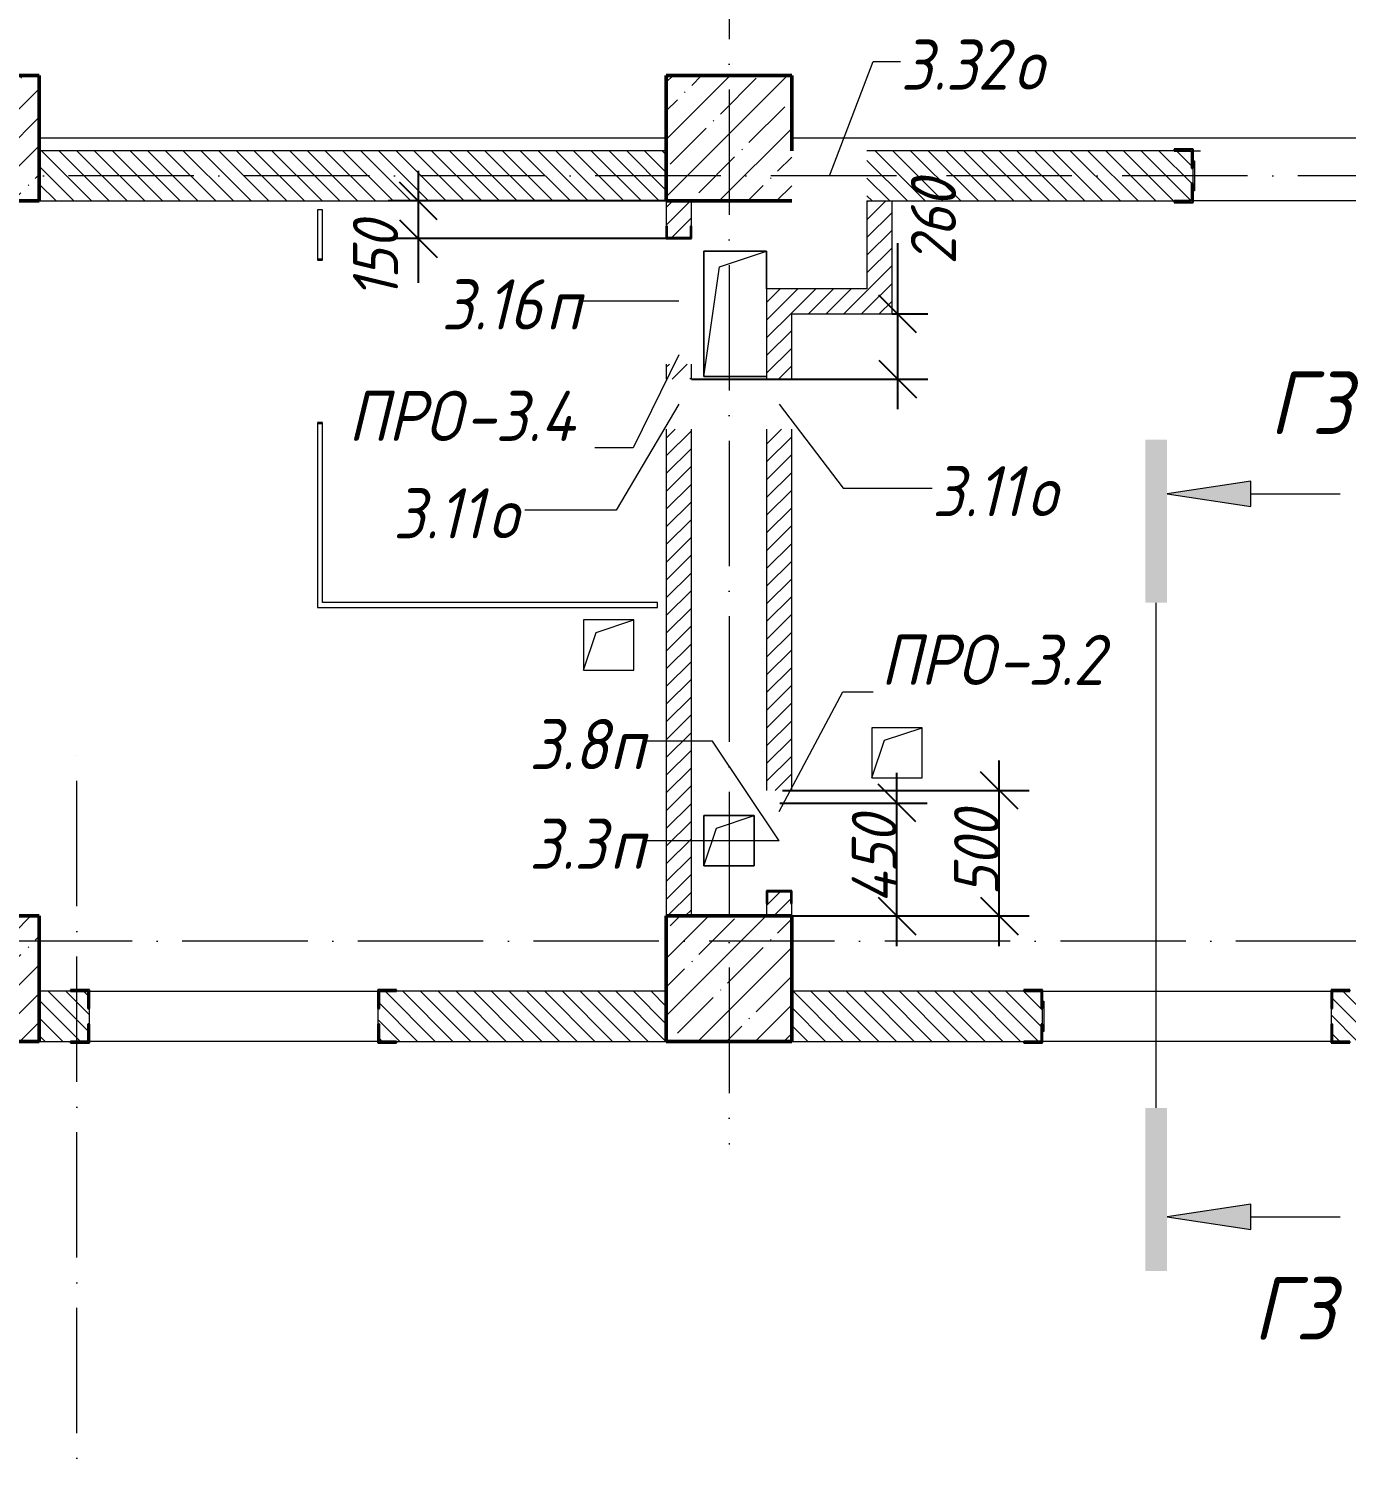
# Model space of a CAD drawing. Header units: millimetres. Extents: x -356862 to 418287, y 0 to 839748.
# Drawn here: x 219644 to 224896, y 319474 to 325204 of the extents above; entities that cross this region are included whole.
import ezdxf

# ---------------------------------------------------------------- set-up
doc = ezdxf.new("R2010")
doc.units = ezdxf.units.MM
doc.linetypes.add('200_ШТРИХ_ш1п0_6_', pattern=[160, 100, -60])
doc.linetypes.add('50_200_ШТРИХ_1Т_ш5_п1_п1_', pattern=[700, 500, -100, 0, -100])
for name, color, linetype, lineweight in [('A-____-____-DIMS', 7, 'Continuous', 9), ('A-____-NOTE-TEXT', 7, 'Continuous', 9), ('A-____-NOTE-TEXT-1', 7, 'Continuous', 5), ('A-DOOR-OPNG-MCUT', 7, 'Continuous', 35), ('A-FLOR-____-OTLN', 7, 'Continuous', 9), ('A-GENM-____-IDEN', 7, 'Continuous', 9), ('A-GENM-____-MCUT', 7, 'Continuous', 25), ('A-GENM-____-OTLN', 7, 'Continuous', 9), ('A-GENM-____-OTLN-1', 7, 'Continuous', 25), ('A-GLAZ-____-IDEN', 7, 'Continuous', 9), ('A-WALL-____-MCUT-3', 7, 'Continuous', 9), ('A-WALL-____-PATT-1', 7, 'Continuous', 9), ('A-WALL-FNSH-MCUT-1', 7, 'Continuous', 9), ('I-WALL-____-OTLN', 7, 'Continuous', 9), ('S-COLS-____-MCUT', 7, 'Continuous', 50), ('S-COLS-____-OTLN', 7, 'Continuous', 9), ('S-GRID-____-OTLN-1', 7, '50_200_ШТРИХ_1Т_ш5_п1_п1_', 9)]:
    doc.layers.add(name, color=color, linetype=linetype, lineweight=lineweight)
for name, color, linetype, lineweight, true_color in [('A-DETL-GENF-OTLN-4', 9, '200_ШТРИХ_ш1п0_6_', 9, 0x808080), ('A-DETL-GENF-OTLN-5', 7, 'Continuous', 5, 0xc0c0c0), ('A-DOOR-____-OTLN-2', 7, 'Continuous', 9, 0xffffff)]:
    doc.layers.add(name, color=color, linetype=linetype, lineweight=lineweight, true_color=true_color)
doc.styles.add('ISOCPEUR_I', font='isocpeui.ttf', dxfattribs={"width": 0.9, "height": 2.5})
doc.styles.add('ISOCPEUR_I_10', font='isocpeui.ttf', dxfattribs={"width": 0.9, "height": 180})
doc.styles.add('ISOCPEUR_I_9', font='isocpeui.ttf', dxfattribs={"width": 0.9, "height": 250})
doc.dimstyles.new('ISO-1_8_0_9К_СРЕДНИЙ_Кладочные_3', dxfattribs={"dimscale": 304.8, "dimtxt": 179.276612, "dimasz": 0.492126, "dimexe": 0.393701, "dimexo": 0, "dimgap": 0, "dimtad": 1, "dimdec": 3, "dimrnd": 0.001, "dimdsep": 46, "dimtxsty": 'ISOCPEUR_I_10', "dimblk1": 'OBLIQUE', "dimblk2": 'OBLIQUE', "dimsah": 1, "dimcen": 0.09, "dimdle": 0.393701, "dimazin": 0, "dimtfac": 1, "dimtdec": 4, "dimtix": 1, "dimtmove": 0, "dimatfit": 3, "dimfxl": 1, "dimtvp": 1, "dimtolj": 1, "dimtzin": 0, "dimarcsym": 2})
doc.dimstyles.new('ISO-1_8_0_9К_СРЕДНИЙ_Кладочные_4', dxfattribs={"dimscale": 304.8, "dimtxt": 179.276612, "dimasz": 0.492126, "dimexe": 0.393701, "dimexo": 0, "dimgap": 0, "dimtad": 1, "dimdec": 3, "dimrnd": 0.001, "dimdsep": 46, "dimtxsty": 'ISOCPEUR_I_10', "dimblk1": 'OBLIQUE', "dimblk2": 'OBLIQUE', "dimsah": 1, "dimcen": 0.09, "dimdle": 0.393701, "dimazin": 0, "dimtfac": 1, "dimtdec": 4, "dimtix": 1, "dimtmove": 1, "dimatfit": 3, "dimfxl": 1, "dimtvp": 1, "dimtolj": 1, "dimtzin": 0, "dimarcsym": 2})
pattern_1 = [(135, (144685.44, 312186.367), (-35.35534, -35.35534), [])]
pattern_2 = [(45, (144685.44, 312186.367), (-35.35534, 35.35534), [])]

# ---------------------------------------------------------------- blocks, each defined once
blk = doc.blocks.new('BSC_Колонна _Прямоугольная - 500х500-V23-АР1_План отверстий 3 этажа в осях 1-64_А-ГГ')
at = {"layer": 'S-COLS-____-OTLN'}
h = blk.add_hatch(dxfattribs=at)
h.set_pattern_fill('FP_60', color=256, style=0, pattern_type=2)
h.set_pattern_definition([(45, (-77750, -12581.04), (-114.04925, 114.04925), []), (45, (-77635.95, -12581.04), (-114.04925, 114.04925), [201.613, -40.323, 3.353, -36.97])])
h.paths.add_polyline_path([(-250, -250), (250, -250), (250, 250), (-250, 250)], flags=0)
at = {"layer": 'S-COLS-____-MCUT'}
for p, q in [((250, 250), (-250, 250)), ((-250, 250), (-250, -250)), ((250, -50), (250, 250)), ((-250, -250), (250, -250))]:
    blk.add_line(p, q, dxfattribs=at)
blk = doc.blocks.new('DOR_ДУ_распашная__1Ст_Прямоугольная_ШЕР - Вн_650х2100h_Кабинки С_у-17949503-АР1_План отверстий 3 этажа в осях 1-64_А-ГГ')
at = {"layer": 'A-DOOR-OPNG-MCUT'}
for p, q in [((-325, 10), (-325, -10)), ((325, -10), (325, 10))]:
    blk.add_line(p, q, dxfattribs=at)
blk = doc.blocks.new('BSC_Колонна _Прямоугольная - 500х500-V154-АР1_План отверстий 3 этажа в осях 1-64_А-ГГ')
at = {"layer": 'S-COLS-____-OTLN'}
h = blk.add_hatch(dxfattribs=at)
h.set_pattern_fill('FP_177', color=256, style=0, pattern_type=2)
h.set_pattern_definition([(45, (-74750, -12581.04), (-114.04925, 114.04925), []), (45, (-74635.95, -12581.04), (-114.04925, 114.04925), [201.613, -40.323, 3.353, -36.97])])
h.paths.add_polyline_path([(-250, -250), (250, -250), (250, 250), (-250, 250)], flags=0)
at = {"layer": 'S-COLS-____-MCUT'}
for p, q in [((250, 250), (-250, 250)), ((-250, 250), (-250, -250)), ((250, -250), (250, 250)), ((-250, -250), (250, -250))]:
    blk.add_line(p, q, dxfattribs=at)
blk = doc.blocks.new('BSC_Колонна _Прямоугольная - 500х500-V158-АР1_План отверстий 3 этажа в осях 1-64_А-ГГ')
at = {"layer": 'S-COLS-____-OTLN'}
h = blk.add_hatch(dxfattribs=at)
h.set_pattern_fill('FP_182', color=256, style=0, pattern_type=2)
h.set_pattern_definition([(45, (-77750, -9231.04), (-114.04925, 114.04925), []), (45, (-77635.95, -9231.04), (-114.04925, 114.04925), [201.613, -40.323, 3.353, -36.97])])
h.paths.add_polyline_path([(-250, -250), (250, -250), (250, 250), (-250, 250)], flags=0)
at = {"layer": 'S-COLS-____-MCUT'}
for p, q in [((250, 250), (-250, 250)), ((-250, 250), (-250, -250)), ((250, -250), (250, 250)), ((-250, -250), (250, -250))]:
    blk.add_line(p, q, dxfattribs=at)
blk = doc.blocks.new('BSC_Колонна _Прямоугольная - 500х500-V159-АР1_План отверстий 3 этажа в осях 1-64_А-ГГ')
at = {"layer": 'S-COLS-____-OTLN'}
h = blk.add_hatch(dxfattribs=at)
h.set_pattern_fill('FP_183', color=256, style=0, pattern_type=2)
h.set_pattern_definition([(45, (-74750, -9231.04), (-114.04925, 114.04925), []), (45, (-74635.95, -9231.04), (-114.04925, 114.04925), [201.613, -40.323, 3.353, -36.97])])
h.paths.add_polyline_path([(-250, -250), (250, -250), (250, 250), (-250, 250), (-250, 103.3)], flags=0)
at = {"layer": 'S-COLS-____-MCUT'}
for p, q in [((250, 250), (-250, 250)), ((-250, 250), (-250, -250)), ((250, -250), (250, 250)), ((-250, -250), (250, -250))]:
    blk.add_line(p, q, dxfattribs=at)
blk = doc.blocks.new('154_Стойка_СКБ_Уголок - СМ-2180_200-28268025-АР1_План отверстий 3 этажа в осях 1-64_А-ГГ')
at = {"layer": 'A-GENM-____-MCUT'}
for p, q in [((125, 156), (125, 81)), ((200, 156), (125, 156)), ((131, 81), (131, 150)), ((131, 150), (200, 150)), ((200, 150), (200, 156)), ((125, 81), (131, 81)), ((131, 19), (125, 19)), ((125, 19), (125, -56)), ((131, -50), (131, 19)), ((125, -56), (200, -56)), ((200, -50), (131, -50)), ((200, -56), (200, -50))]:
    blk.add_line(p, q, dxfattribs=at)
blk = doc.blocks.new('Стойка_Влож_Полоса боковая - Полоса-V165-АР1_План отверстий 3 этажа в осях 1-64_А-ГГ')
at = {"layer": 'A-GENM-____-OTLN'}
for p, q in [((-5, 60), (0, 60)), ((-5, -60), (-5, 60)), ((0, -60), (-5, -60))]:
    blk.add_line(p, q, dxfattribs=at)
blk = doc.blocks.new('Фахверк_СКБ_Уголок - 200_3550_зеркало-28264001-АР1_План отверстий 3 этажа в осях 1-64_А-ГГ')
at = {"layer": 'A-GENM-____-MCUT'}
for p, q in [((200, 156), (125, 156)), ((125, 156), (125, 81)), ((131, 81), (131, 150)), ((131, 150), (200, 150)), ((200, 150), (200, 156)), ((125, 81), (131, 81)), ((131, 19), (125, 19)), ((125, 19), (125, -56)), ((131, -50), (131, 19)), ((125, -56), (200, -56)), ((200, -50), (131, -50)), ((200, -56), (200, -50))]:
    blk.add_line(p, q, dxfattribs=at)
blk = doc.blocks.new('154_Стойка_СКБ_Уголок - СМ-2480_200-28346303-АР1_План отверстий 3 этажа в осях 1-64_А-ГГ')
at = {"layer": 'A-GENM-____-MCUT'}
for p, q in [((125, 156), (125, 81)), ((200, 156), (125, 156)), ((131, 81), (131, 150)), ((131, 150), (200, 150)), ((200, 150), (200, 156)), ((125, 81), (131, 81)), ((131, 19), (125, 19)), ((125, 19), (125, -56)), ((131, -50), (131, 19)), ((125, -56), (200, -56)), ((200, -50), (131, -50)), ((200, -56), (200, -50))]:
    blk.add_line(p, q, dxfattribs=at)
blk = doc.blocks.new('Стойка_Влож_Полоса боковая - Полоса-28213942-АР1_План отверстий 3 этажа в осях 1-64_А-ГГ')
at = {"layer": 'A-GENM-____-OTLN'}
for p, q in [((-5, 60), (0, 60)), ((-5, -60), (-5, 60)), ((0, 31), (0, -31)), ((0, -60), (-5, -60))]:
    blk.add_line(p, q, dxfattribs=at)
blk = doc.blocks.new('154_Фахверк_СКБ_Швеллер - Тип_100_3960_зеркало-29769493-АР1_План отверстий 3 этажа в осях 1-64_А-ГГ')
at = {"layer": 'A-GENM-____-MCUT'}
for p, q in [((175, 50), (125, 50)), ((125, 50), (125, -50)), ((128, 47), (175, 47)), ((128, -47), (128, 47)), ((175, 47), (175, 50)), ((125, -50), (175, -50)), ((175, -47), (128, -47)), ((175, -50), (175, -47))]:
    blk.add_line(p, q, dxfattribs=at)
blk = doc.blocks.new('AR_Отверстие прямоугольное _в плите_ - AR_Отверстие прямоугольное _в плите_-30458127-АР1_План отверстий 3 этажа в осях 1-64_А-ГГ')
at = {"layer": 'A-GENM-____-OTLN'}
for p, q in [((100, 100), (-100, 100)), ((-100, 100), (-100, -100)), ((-50, 50), (100, 100)), ((100, -100), (100, 100)), ((-100, -100), (-50, 50)), ((-100, -100), (100, -100))]:
    blk.add_line(p, q, dxfattribs=at)
blk = doc.blocks.new('AR_Отверстие прямоугольное _в плите_ - AR_Отверстие прямоугольное _в плите_-30459207-АР1_План отверстий 3 этажа в осях 1-64_А-ГГ')
at = {"layer": 'A-GENM-____-OTLN'}
for p, q in [((100, 100), (-100, 100)), ((-100, 100), (-100, -100)), ((-50, 50), (100, 100)), ((100, -100), (100, 100)), ((-100, -100), (-50, 50)), ((-100, -100), (100, -100))]:
    blk.add_line(p, q, dxfattribs=at)
blk = doc.blocks.new('AR_Отверстие прямоугольное _в плите_ - AR_Отверстие прямоугольное _в плите_-30459229-АР1_План отверстий 3 этажа в осях 1-64_А-ГГ')
at = {"layer": 'A-GENM-____-OTLN'}
for p, q in [((125, 250), (-125, 250)), ((-125, 250), (-125, -250)), ((-62.5, 187.5), (125, 250)), ((125, 100), (125, 250)), ((-125, -250), (-62.5, 187.5)), ((-125, -250), (125, -250))]:
    blk.add_line(p, q, dxfattribs=at)
blk = doc.blocks.new('DET_L_Имитация разреза_ISO2-5 - Вправо-29858475-АР1_План отверстий 3 этажа в осях 1-64_А-ГГ')
at = {"layer": 'A-DETL-GENF-OTLN-5'}
blk.add_line((143.1, 0), (2156.9, 0), dxfattribs=at)
blk = doc.blocks.new('_Oblique')
at = {"color": 0, "linetype": 'ByBlock', "lineweight": -2}
blk.add_line((-0.5, -0.5), (0.5, 0.5), dxfattribs=at)
blk = doc.blocks.new('*D10115')
at = {"layer": 'A-____-____-DIMS', "color": 0, "lineweight": -2, "transparency": 16777216}
for p, q in [((221196.5, 324637.4), (221196.5, 324367.4)), ((222185.4, 324517.4), (221076.5, 324517.4)), ((222267.4, 324367.4), (221076.5, 324367.4)), ((221196.5, 324367.4), (221196.5, 324190.5))]:
    blk.add_line(p, q, dxfattribs=at)
at = {"layer": 'Defpoints', "color": 0, "transparency": 16777216}
for p in [(222185.4, 324517.4), (221196.5, 324367.4), (222267.4, 324367.4)]:
    blk.add_point(p, dxfattribs=at)
at = {"layer": 'A-____-____-DIMS', "color": 0, "lineweight": -2, "transparency": 16777216, "xscale": 150, "yscale": 150, "zscale": 150}
for p, rotation in [((221196.5, 324517.4), 90), ((221196.5, 324367.4), 270)]:
    blk.add_blockref('_Oblique', p, dxfattribs=dict(at, rotation=rotation))
at = {"layer": 'A-____-____-DIMS', "color": 0, "transparency": 16777216, "insert": (220936.2, 324126.4), "char_height": 180, "width": 368.207, "attachment_point": 1, "rotation": 90, "line_spacing_factor": 1.149209, "style": 'ISOCPEUR_I_10'}
blk.add_mtext('\\A1;150', dxfattribs=at)
blk = doc.blocks.new('*D10117')
at = {"layer": 'A-____-____-DIMS', "color": 0, "lineweight": -2, "transparency": 16777216}
for p, q in [((223512.6, 321547.4), (223512.6, 322287.4)), ((222648.8, 322167.4), (223632.6, 322167.4)), ((222685.4, 321667.4), (223632.6, 321667.4))]:
    blk.add_line(p, q, dxfattribs=at)
at = {"layer": 'Defpoints', "color": 0, "transparency": 16777216}
for p in [(222648.8, 322167.4), (223512.6, 322167.4), (222685.4, 321667.4)]:
    blk.add_point(p, dxfattribs=at)
at = {"layer": 'A-____-____-DIMS', "color": 0, "lineweight": -2, "transparency": 16777216, "xscale": 150, "yscale": 150, "zscale": 150}
for p, rotation in [((223512.6, 322167.4), 90), ((223512.6, 321667.4), 270)]:
    blk.add_blockref('_Oblique', p, dxfattribs=dict(at, rotation=rotation))
at = {"layer": 'A-____-____-DIMS', "color": 0, "transparency": 16777216, "insert": (223422.6, 321917.4), "char_height": 180, "width": 409.578, "attachment_point": 5, "rotation": 90, "style": 'ISOCPEUR_I_10'}
blk.add_mtext('\\A1;500', dxfattribs=at)
blk = doc.blocks.new('*D10118')
at = {"layer": 'A-____-____-DIMS', "color": 0, "lineweight": -2, "transparency": 16777216}
for p, q in [((223104.8, 321547.4), (223104.8, 322237.4)), ((222638.5, 322117.4), (223224.8, 322117.4)), ((222685.4, 321667.4), (223224.8, 321667.4))]:
    blk.add_line(p, q, dxfattribs=at)
at = {"layer": 'Defpoints', "color": 0, "transparency": 16777216}
for p in [(222638.5, 322117.4), (223104.8, 322117.4), (222685.4, 321667.4)]:
    blk.add_point(p, dxfattribs=at)
at = {"layer": 'A-____-____-DIMS', "color": 0, "lineweight": -2, "transparency": 16777216, "xscale": 150, "yscale": 150, "zscale": 150}
for p, rotation in [((223104.8, 322117.4), 90), ((223104.8, 321667.4), 270)]:
    blk.add_blockref('_Oblique', p, dxfattribs=dict(at, rotation=rotation))
at = {"layer": 'A-____-____-DIMS', "color": 0, "transparency": 16777216, "insert": (223014.8, 321892.4), "char_height": 180, "width": 426.127, "attachment_point": 5, "rotation": 90, "style": 'ISOCPEUR_I_10'}
blk.add_mtext('\\A1;450', dxfattribs=at)
blk = doc.blocks.new('*D9987')
at = {"layer": 'A-____-____-DIMS', "color": 0, "lineweight": -2, "transparency": 16777216}
for p, q in [((223108.2, 324067.4), (223108.2, 324348.7)), ((223085.4, 324067.4), (223228.2, 324067.4)), ((223108.2, 323687.4), (223108.2, 324067.4)), ((222285.4, 323807.4), (223228.2, 323807.4))]:
    blk.add_line(p, q, dxfattribs=at)
at = {"layer": 'Defpoints', "color": 0, "transparency": 16777216}
for p in [(223085.4, 324067.4), (223108.2, 324067.4), (222285.4, 323807.4)]:
    blk.add_point(p, dxfattribs=at)
at = {"layer": 'A-____-____-DIMS', "color": 0, "lineweight": -2, "transparency": 16777216, "xscale": 150, "yscale": 150, "zscale": 150}
for p, rotation in [((223108.2, 324067.4), 90), ((223108.2, 323807.4), 270)]:
    blk.add_blockref('_Oblique', p, dxfattribs=dict(at, rotation=rotation))
at = {"layer": 'A-____-____-DIMS', "color": 0, "transparency": 16777216, "insert": (223160.3, 324263.9), "char_height": 180, "width": 409.578, "attachment_point": 1, "rotation": 90, "line_spacing_factor": 1.149209, "style": 'ISOCPEUR_I_10'}
blk.add_mtext('\\A1;260', dxfattribs=at)

msp = doc.modelspace()

# ---------------------------------------------------------------- hatches: boundary and pattern name
at = {"layer": 'A-____-NOTE-TEXT-1'}
for points in [[(224094.9484, 322915.9043), (224181.685, 322915.9043), (224181.685, 323565.9043), (224094.9484, 323565.9043), (224094.9484, 323240.7852)], [(224515.3264, 323300.0562), (224515.3264, 323400.0562), (224181.685, 323350.0562), (224207.6536, 323346.1646)], [(224181.685, 320252.0916), (224181.685, 320902.0916), (224094.9484, 320902.0916), (224094.9484, 320252.0916)], [(224515.3264, 320417.9397), (224515.3264, 320517.9397), (224181.685, 320467.9397), (224207.6536, 320464.048)]]:
    msp.add_hatch(color=256, dxfattribs=at).paths.add_polyline_path(points, flags=0)
at = {"layer": 'A-WALL-____-PATT-1'}
h = msp.add_hatch(dxfattribs=at)
h.set_pattern_fill('FP_6', color=256, style=0, pattern_type=2)
h.set_pattern_definition(pattern_1)
h.paths.add_polyline_path([(222185.4376, 324517.4093), (222185.4376, 324717.4093), (219685.4376, 324717.4093), (219685.4376, 324517.4093), (220672.7251, 324517.4093)], flags=0)
h = msp.add_hatch(dxfattribs=at)
h.set_pattern_fill('FP_6', color=256, style=0, pattern_type=2)
h.set_pattern_definition(pattern_1)
h.paths.add_polyline_path([(225491.4376, 324517.4093), (227585.4376, 324517.4093), (227585.4376, 324717.4093), (225491.4376, 324717.4093), (225491.4376, 324648.4093), (225485.4376, 324648.4093), (225485.4376, 324586.4093), (225491.4376, 324586.4093), (225491.4376, 324517.9808)], flags=0)
h.paths.add_polyline_path([(224207.6536, 324517.4093), (224279.4376, 324517.4093), (224279.4376, 324586.4093), (224285.4376, 324586.4093), (224285.4376, 324648.4093), (224279.4376, 324648.4093), (224279.4376, 324717.4093), (222985.4376, 324717.4093), (222985.4376, 324517.4093)], flags=0)
h = msp.add_hatch(dxfattribs=at)
h.set_pattern_fill('FP_5', color=256, style=0, pattern_type=2)
h.set_pattern_definition(pattern_2)
h.paths.add_polyline_path([(222185.4376, 321667.4093), (222285.4376, 321667.4093), (222285.4376, 323607.4093), (222185.4376, 323607.4093), (222185.4376, 323240.7852)], flags=0)
h.paths.add_polyline_path([(222185.4376, 323807.4093), (222285.4376, 323807.4093), (222285.4376, 323867.4093), (222185.4376, 323867.4093)], flags=0)
h.paths.add_polyline_path([(222282.4376, 324370.4093), (222282.4376, 324417.4093), (222285.4376, 324417.4093), (222285.4376, 324517.4093), (222185.4376, 324517.4093), (222185.4376, 324417.4093), (222188.4376, 324417.4093), (222188.4376, 324370.4093)], flags=0)
h = msp.add_hatch(dxfattribs=at)
h.set_pattern_fill('FP_5', color=256, style=0, pattern_type=2)
h.set_pattern_definition(pattern_2)
h.paths.add_polyline_path([(223085.4376, 324067.4093), (223085.4376, 324517.4093), (222985.4376, 324517.4093), (222985.4376, 324067.4093)], flags=0)
h = msp.add_hatch(dxfattribs=at)
h.set_pattern_fill('FP_5', color=256, style=0, pattern_type=2)
h.set_pattern_definition(pattern_2)
h.paths.add_polyline_path([(222585.4376, 321667.4093), (222685.4376, 321667.4093), (222685.4376, 321717.4093), (222682.4376, 321717.4093), (222682.4376, 321764.4093), (222588.4376, 321764.4093), (222587.5209, 321717.4093), (222585.4376, 321717.4093)], flags=0)
h.paths.add_polyline_path([(222606.2709, 322167.4093), (222685.4376, 322167.4093), (222685.4376, 323607.4093), (222585.4376, 323607.4093), (222585.4376, 322167.4093)], flags=0)
h.paths.add_polyline_path([(222674.6043, 323807.4093), (222685.4376, 323807.4093), (222685.4376, 324167.4093), (222585.4376, 324167.4093), (222585.4376, 323807.4093)], flags=0)
h = msp.add_hatch(dxfattribs=at)
h.set_pattern_fill('FP_5', color=256, style=0, pattern_type=2)
h.set_pattern_definition(pattern_2)
h.paths.add_polyline_path([(222685.4376, 324067.4093), (222985.4376, 324067.4093), (222985.4376, 324167.4093), (222685.4376, 324167.4093)], flags=0)
h = msp.add_hatch(dxfattribs=at)
h.set_pattern_fill('FP_6', color=256, style=0, pattern_type=2)
h.set_pattern_definition(pattern_1)
h.paths.add_polyline_path([(221041.4376, 321167.4093), (222185.4376, 321167.4093), (222185.4376, 321367.4093), (221041.4376, 321367.4093), (221041.4376, 321298.4093), (221035.4376, 321298.4093), (221035.4376, 321236.4093), (221041.4376, 321236.4093), (221041.4376, 321168.4528)], flags=0)
h.paths.add_polyline_path([(219685.4376, 321167.4093), (219879.4376, 321167.4093), (219879.4376, 321236.4093), (219885.4376, 321236.4093), (219885.4376, 321298.4093), (219879.4376, 321298.4093), (219879.4376, 321367.4093), (219685.4376, 321367.4093), (219685.4376, 321361.4093)], flags=0)
h = msp.add_hatch(dxfattribs=at)
h.set_pattern_fill('FP_6', color=256, style=0, pattern_type=2)
h.set_pattern_definition(pattern_1)
h.paths.add_polyline_path([(233735.4376, 321167.4093), (233735.4376, 321367.4093), (231411.4376, 321366.8943), (231411.4376, 321298.4093), (231405.4376, 321298.4093), (231405.4376, 321236.4093), (231411.4376, 321236.4093), (231411.4376, 321167.4093), (233044.9751, 321167.4093)], flags=0)
h.paths.add_polyline_path([(229510.0465, 321167.4093), (230249.4376, 321167.4093), (230249.4376, 321236.4093), (230255.4376, 321236.4093), (230255.4376, 321298.4093), (230249.4376, 321298.4093), (230249.4376, 321367.4093), (224841.4376, 321367.4093), (224841.4376, 321298.4093), (224835.4376, 321298.4093), (224835.4376, 321236.4093), (224841.4376, 321236.4093), (224841.4376, 321167.4093), (227742.5822, 321167.4093)], flags=0)
h.paths.add_polyline_path([(223610.4376, 321167.4093), (223679.4376, 321167.4093), (223679.4376, 321236.4093), (223685.4376, 321236.4093), (223685.4376, 321298.4093), (223679.4376, 321298.4093), (223679.4376, 321367.4093), (222685.4376, 321367.4093), (222685.4376, 321167.4093)], flags=0)

# ---------------------------------------------------------------- linework, layer by layer
at = {"layer": 'A-____-NOTE-TEXT'}
for p, q in [((224515.3264, 323400.0562), (224181.685, 323350.0562)), ((224181.685, 323350.0562), (224515.3264, 323300.0562)), ((224515.3264, 323300.0562), (224515.3264, 323400.0562)), ((224515.3264, 323350.0562), (224871.5764, 323350.0562)), ((224515.3264, 320517.9397), (224181.685, 320467.9397)), ((224515.3264, 320417.9397), (224515.3264, 320517.9397)), ((224181.685, 320467.9397), (224515.3264, 320417.9397)), ((224515.3264, 320467.9397), (224871.5764, 320467.9397))]:
    msp.add_line(p, q, dxfattribs=at)
at = {"layer": 'A-FLOR-____-OTLN'}
for p, q in [((222185.4376, 324767.4093), (219685.4376, 324767.4093)), ((227585.4376, 324767.4093), (222685.4376, 324767.4093)), ((222335.4376, 324317.4093), (222585.4376, 324317.4093)), ((222335.4376, 323817.4093), (222335.4376, 324317.4093)), ((222585.4376, 324317.4093), (222585.4376, 324167.4093)), ((222585.4376, 323817.4093), (222335.4376, 323817.4093)), ((222335.4376, 322067.4093), (222535.4376, 322067.4093)), ((222335.4376, 321867.4093), (222335.4376, 322067.4093)), ((222535.4376, 322067.4093), (222535.4376, 321867.4093)), ((222535.4376, 321867.4093), (222335.4376, 321867.4093))]:
    msp.add_line(p, q, dxfattribs=at)
at = {"layer": 'A-GENM-____-IDEN'}
for p, q in [((222235.4376, 323903.8511), (222053.0942, 323533.2988)), ((222053.0942, 323533.2988), (221900.1269, 323533.2988)), ((222635.4376, 322083.8051), (222889.6919, 322561.0521)), ((222889.6919, 322561.0521), (223010.4629, 322561.0521))]:
    msp.add_line(p, q, dxfattribs=at)
at = {"layer": 'A-GLAZ-____-IDEN'}
for p, q in [((222835.4376, 324617.4093), (223010.3843, 325072.9793)), ((223010.3843, 325072.9793), (223119.631, 325072.9793)), ((222235.4376, 324117.4093), (221848.5952, 324117.4093)), ((222235.4376, 323707.4093), (221985.6578, 323284.6089)), ((222635.4376, 323707.4093), (222889.975, 323372.8258)), ((222889.975, 323372.8258), (223245.3125, 323372.8258)), ((221985.6578, 323284.6089), (221620.8823, 323284.6089)), ((222369.1225, 322364.4835), (222102.8075, 322364.4835)), ((222635.4376, 321967.4093), (222369.1225, 322364.4835)), ((222635.4376, 321967.4093), (222102.8075, 321967.4093))]:
    msp.add_line(p, q, dxfattribs=at)
at = {"layer": 'A-WALL-____-MCUT-3'}
for p, q in [((222185.4376, 324717.4093), (219685.4376, 324717.4093)), ((224210.4376, 324717.4093), (222985.4376, 324717.4093)), ((219685.4376, 324517.4093), (222185.4376, 324517.4093)), ((222985.4376, 324517.4093), (224210.4376, 324517.4093)), ((219810.4376, 321367.4093), (219685.4376, 321367.4093)), ((222185.4376, 321367.4093), (221110.4376, 321367.4093)), ((223610.4376, 321367.4093), (222685.4376, 321367.4093)), ((219885.4376, 321236.4093), (219885.4376, 321298.4093)), ((221035.4376, 321298.4093), (221035.4376, 321236.4093)), ((223685.4376, 321236.4093), (223685.4376, 321298.4093)), ((224835.4376, 321298.4093), (224835.4376, 321236.4093)), ((219685.4376, 321167.4093), (219810.4376, 321167.4093)), ((221110.4376, 321167.4093), (222185.4376, 321167.4093)), ((222685.4376, 321167.4093), (223610.4376, 321167.4093))]:
    msp.add_line(p, q, dxfattribs=at)
at = {"layer": 'A-WALL-FNSH-MCUT-1'}
for p, q in [((222185.4376, 324517.4093), (222185.4376, 324417.4093)), ((222285.4376, 324417.4093), (222285.4376, 324517.4093)), ((222985.4376, 324517.4093), (222985.4376, 324517.4093)), ((222985.4376, 324517.4093), (222985.4376, 324167.4093)), ((223085.4376, 324067.4093), (223085.4376, 324517.4093)), ((220815.4376, 324482.4093), (220795.4376, 324482.4093)), ((220795.4376, 324482.4093), (220795.4376, 324282.4093)), ((220815.4376, 324282.4093), (220815.4376, 324482.4093)), ((222585.4376, 324167.4093), (222585.4376, 323807.4093)), ((222985.4376, 324167.4093), (222585.4376, 324167.4093)), ((222685.4376, 323807.4093), (222685.4376, 324067.4093)), ((222685.4376, 324067.4093), (223085.4376, 324067.4093)), ((222185.4376, 323867.4093), (222185.4376, 323807.4093)), ((222285.4376, 323807.4093), (222285.4376, 323867.4093)), ((220795.4376, 323632.4093), (220795.4376, 322897.4093)), ((220815.4376, 322917.4093), (220815.4376, 323632.4093)), ((222185.4376, 323607.4093), (222185.4376, 321667.4093)), ((222285.4376, 321667.4093), (222285.4376, 323607.4093)), ((222585.4376, 323607.4093), (222585.4376, 322167.4093)), ((222685.4376, 322167.4093), (222685.4376, 323607.4093)), ((220795.4376, 322897.4093), (222150.4376, 322897.4093)), ((222150.4376, 322917.4093), (220815.4376, 322917.4093)), ((222150.4376, 322897.4093), (222150.4376, 322917.4093)), ((222585.4376, 321717.4093), (222585.4376, 321667.4093)), ((222685.4376, 321667.4093), (222685.4376, 321717.4093))]:
    msp.add_line(p, q, dxfattribs=at)
at = {"layer": 'I-WALL-____-OTLN'}
for p, q in [((224285.4376, 324717.4093), (224315.4376, 324717.4093)), ((225485.4376, 324517.4093), (224285.4376, 324517.4093)), ((219885.4376, 321367.4093), (221035.4376, 321367.4093)), ((223685.4376, 321367.4093), (224835.4376, 321367.4093)), ((221035.4376, 321167.4093), (219885.4376, 321167.4093)), ((224835.4376, 321167.4093), (223685.4376, 321167.4093))]:
    msp.add_line(p, q, dxfattribs=at)
at = {"layer": 'S-GRID-____-OTLN-1'}
for p, q in [((222435.4376, 362067.327), (222435.4376, 320756.267)), ((235004.2249, 324617.4093), (212012.2081, 324617.4093)), ((219835.4376, 307703.761), (219835.4376, 322336.9067)), ((248759.8442, 321567.4093), (140255.5819, 321567.4093))]:
    msp.add_line(p, q, dxfattribs=at)

# ---------------------------------------------------------------- block references
at = {"layer": 'A-DETL-GENF-OTLN-4', "rotation": 90.00000000000072}
msp.add_blockref('DET_L_Имитация разреза_ISO2-5 - Вправо-29858475-АР1_План отверстий 3 этажа в осях 1-64_А-ГГ', (224138.3167, 320758.998), dxfattribs=at)
at = {"layer": 'A-DOOR-____-OTLN-2', "rotation": 90}
msp.add_blockref('DOR_ДУ_распашная__1Ст_Прямоугольная_ШЕР - Вн_650х2100h_Кабинки С_у-17949503-АР1_План отверстий 3 этажа в осях 1-64_А-ГГ', (220805.4376, 323957.4093), dxfattribs=at)
at = {"layer": 'A-GENM-____-OTLN', "rotation": 180}
for name, p in [('Стойка_Влож_Полоса боковая - Полоса-28213942-АР1_План отверстий 3 этажа в осях 1-64_А-ГГ', (224285.4376, 324617.4093)), ('Стойка_Влож_Полоса боковая - Полоса-V165-АР1_План отверстий 3 этажа в осях 1-64_А-ГГ', (223685.4376, 321267.4093))]:
    msp.add_blockref(name, p, dxfattribs=at)
at = {"layer": 'A-GENM-____-OTLN'}
for name, p in [('AR_Отверстие прямоугольное _в плите_ - AR_Отверстие прямоугольное _в плите_-30459229-АР1_План отверстий 3 этажа в осях 1-64_А-ГГ', (222460.4376, 324067.4093)), ('AR_Отверстие прямоугольное _в плите_ - AR_Отверстие прямоугольное _в плите_-30459207-АР1_План отверстий 3 этажа в осях 1-64_А-ГГ', (221955.7784, 322747.1809)), ('AR_Отверстие прямоугольное _в плите_ - AR_Отверстие прямоугольное _в плите_-30459207-АР1_План отверстий 3 этажа в осях 1-64_А-ГГ', (223105.0969, 322317.4093)), ('AR_Отверстие прямоугольное _в плите_ - AR_Отверстие прямоугольное _в плите_-30458127-АР1_План отверстий 3 этажа в осях 1-64_А-ГГ', (222435.4376, 321967.4093))]:
    msp.add_blockref(name, p, dxfattribs=at)
at = {"layer": 'A-GENM-____-OTLN-1'}
for name, p, rotation in [('154_Стойка_СКБ_Уголок - СМ-2480_200-28346303-АР1_План отверстий 3 этажа в осях 1-64_А-ГГ', (224410.4376, 324667.4093), 180), ('154_Фахверк_СКБ_Швеллер - Тип_100_3960_зеркало-29769493-АР1_План отверстий 3 этажа в осях 1-64_А-ГГ', (222235.4376, 324242.4093), 89.99999999999984), ('154_Фахверк_СКБ_Швеллер - Тип_100_3960_зеркало-29769493-АР1_План отверстий 3 этажа в осях 1-64_А-ГГ', (222635.4376, 321892.4093), 269.9999999999998), ('Фахверк_СКБ_Уголок - 200_3550_зеркало-28264001-АР1_План отверстий 3 этажа в осях 1-64_А-ГГ', (220010.4376, 321317.4093), 180), ('154_Стойка_СКБ_Уголок - СМ-2180_200-28268025-АР1_План отверстий 3 этажа в осях 1-64_А-ГГ', (223810.4376, 321317.4093), 180)]:
    msp.add_blockref(name, p, dxfattribs=dict(at, rotation=rotation))
for p in [(220910.4376, 321217.4093), (224710.4376, 321217.4093)]:
    msp.add_blockref('154_Стойка_СКБ_Уголок - СМ-2180_200-28268025-АР1_План отверстий 3 этажа в осях 1-64_А-ГГ', p, dxfattribs=at)
at = {"layer": 'S-COLS-____-OTLN'}
for name, p in [('BSC_Колонна _Прямоугольная - 500х500-V154-АР1_План отверстий 3 этажа в осях 1-64_А-ГГ', (219435.4376, 324767.4093)), ('BSC_Колонна _Прямоугольная - 500х500-V23-АР1_План отверстий 3 этажа в осях 1-64_А-ГГ', (222435.4376, 324767.4093)), ('BSC_Колонна _Прямоугольная - 500х500-V159-АР1_План отверстий 3 этажа в осях 1-64_А-ГГ', (219435.4376, 321417.4093)), ('BSC_Колонна _Прямоугольная - 500х500-V158-АР1_План отверстий 3 этажа в осях 1-64_А-ГГ', (222435.4376, 321417.4093))]:
    msp.add_blockref(name, p, dxfattribs=at)

# ---------------------------------------------------------------- texts
at = {"layer": 'A-____-NOTE-TEXT', "char_height": 250, "width": 202.02525, "attachment_point": 1, "style": 'ISOCPEUR_I'}
for s, insert in [('\\fISOCPEUR|b0|i1|c204|p34|;\\W.9;Г', (224590.7071, 323838.0645)), ('\\fISOCPEUR|b0|i1|c204|p34|;\\W.9;3', (224757.3946, 323838.0645)), ('\\fISOCPEUR|b0|i1|c204|p34|;\\W.9;Г', (224525.9382, 320228.2382)), ('\\fISOCPEUR|b0|i1|c204|p34|;\\W.9;3', (224692.6257, 320228.2382))]:
    msp.add_mtext(s, dxfattribs=dict(at, insert=insert))
at = {"layer": 'A-GENM-____-IDEN', "char_height": 200, "attachment_point": 1, "style": 'ISOCPEUR_I_9'}
for s, insert, width in [('ПРО', (220917.5703, 323760.4149), 562.784625), ('-3.4', (221381.914, 323760.4149), 577.215), ('ПРО', (223040.0562, 322788.1682), 562.784625), ('-3.2', (223504.4, 322788.1682), 548.35425)]:
    msp.add_mtext(s, dxfattribs=dict(at, insert=insert, width=width))
at = {"layer": 'A-GLAZ-____-IDEN', "char_height": 200, "attachment_point": 1, "style": 'ISOCPEUR_I_9'}
for s, insert, width in [('3.32', (223119.631, 325160.5939), 548.35425), ('\\fISOCPEUR|b0|i1|c204|p34|;\\W.9;о', (223572.0685, 325160.5939), 158.734125), ('3.16', (221289.1436, 324205.0239), 505.063125), ('\\fISOCPEUR|b0|i1|c204|p34|;\\W.9;п', (221705.8624, 324205.0239), 158.734125), ('3.11', (223245.3125, 323460.4404), 461.772), ('3.11', (221096.5236, 323372.2235), 461.772), ('\\fISOCPEUR|b0|i1|c204|p34|;\\W.9;о', (223626.3125, 323460.4404), 158.734125), ('\\fISOCPEUR|b0|i1|c204|p34|;\\W.9;о', (221477.5236, 323372.2235), 158.734125), ('3.8', (221638.7581, 322452.0981), 389.620125), ('\\fISOCPEUR|b0|i1|c204|p34|;\\W.9;п', (221960.2269, 322452.0981), 158.734125), ('3.3', (221638.7581, 322055.0239), 389.620125), ('\\fISOCPEUR|b0|i1|c204|p34|;\\W.9;п', (221960.2269, 322055.0239), 158.734125)]:
    msp.add_mtext(s, dxfattribs=dict(at, insert=insert, width=width))

# ---------------------------------------------------------------- dimensions: what is measured, and where the dimension line sits
at = {"layer": 'A-____-____-DIMS'}
for base, p1, p2, override, picture, middle in [((223108.1888, 324067.4093), (222285.4376, 323807.4093), (223085.4376, 324067.4093), {"dimpost": '<>', "dimfxl": 841.189634}, '*D9987', (223280.2524, 324348.6779)), ((221196.4837, 324367.4093), (222185.4376, 324517.4093), (222267.4291, 324367.4093), {"dimpost": '<>', "dimfxl": 170.946183}, '*D10115', (221056.2064, 324190.479))]:
    dim = msp.add_linear_dim(base=base, p1=p1, p2=p2, angle=90, dimstyle='ISO-1_8_0_9К_СРЕДНИЙ_Кладочные_3', override=override, dxfattribs=at)
    dim.commit()
    dim.dimension.update_dxf_attribs({"geometry": picture, "text_midpoint": middle, "dimtype": 160, "text_rotation": 90})
for base, p2, override, picture, middle in [((223512.5933, 322167.4093), (222648.8186, 322167.4093), {"dimpost": '<>', "dimfxl": 501.339158}, '*D10117', (223422.5933, 321917.4093)), ((223104.7861, 322117.4093), (222638.4668, 322117.4093), {"dimpost": '<>', "dimfxl": 452.444757}, '*D10118', (223014.7861, 321892.4093))]:
    dim = msp.add_linear_dim(base=base, p1=(222685.4376, 321667.4093), p2=p2, angle=90, dimstyle='ISO-1_8_0_9К_СРЕДНИЙ_Кладочные_4', override=override, dxfattribs=at)
    dim.commit()
    dim.dimension.update_dxf_attribs({"geometry": picture, "text_midpoint": middle})

doc.saveas('drawing.dxf')
